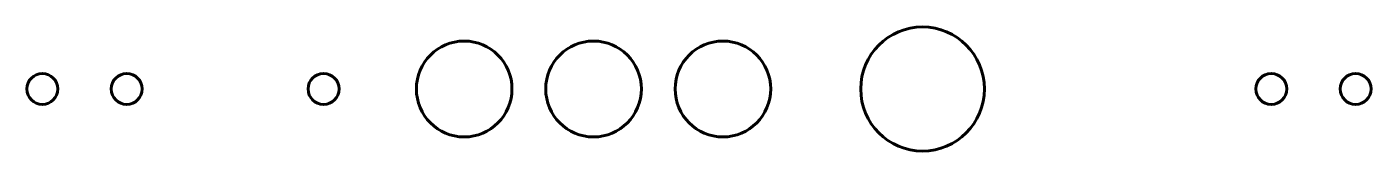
# Model space of a CAD drawing. Header units: millimetres. Extents: x 802 to 1041, y 192 to 214.
import ezdxf

# ---------------------------------------------------------------- set-up
doc = ezdxf.new("R2010")
doc.units = ezdxf.units.MM
doc.linetypes.add('K5LT32769', pattern=[0])
doc.linetypes.add('K5LT32771', pattern=[0])
doc.layers.add('Системный слой', color=7, linetype='Continuous')

msp = doc.modelspace()

# ---------------------------------------------------------------- linework, layer by layer
at = {"layer": 'Системный слой', "color": 5, "linetype": 'K5LT32771', "lineweight": 60, "true_color": 0x0000ff}
for centre, radius in [((961.59, 203.31), 11), ((880.09, 203.31), 8.5), ((903.09, 203.31), 8.5), ((926.09, 203.31), 8.5)]:
    msp.add_circle(centre, radius, dxfattribs=at)
at = {"layer": 'Системный слой', "color": 5, "linetype": 'K5LT32769', "lineweight": 60, "true_color": 0x0000ff}
for centre in [(805.09, 203.31), (820.09, 203.31), (855.09, 203.31), (1023.59, 203.31), (1038.59, 203.31)]:
    msp.add_circle(centre, 2.75, dxfattribs=at)

doc.saveas('drawing.dxf')
